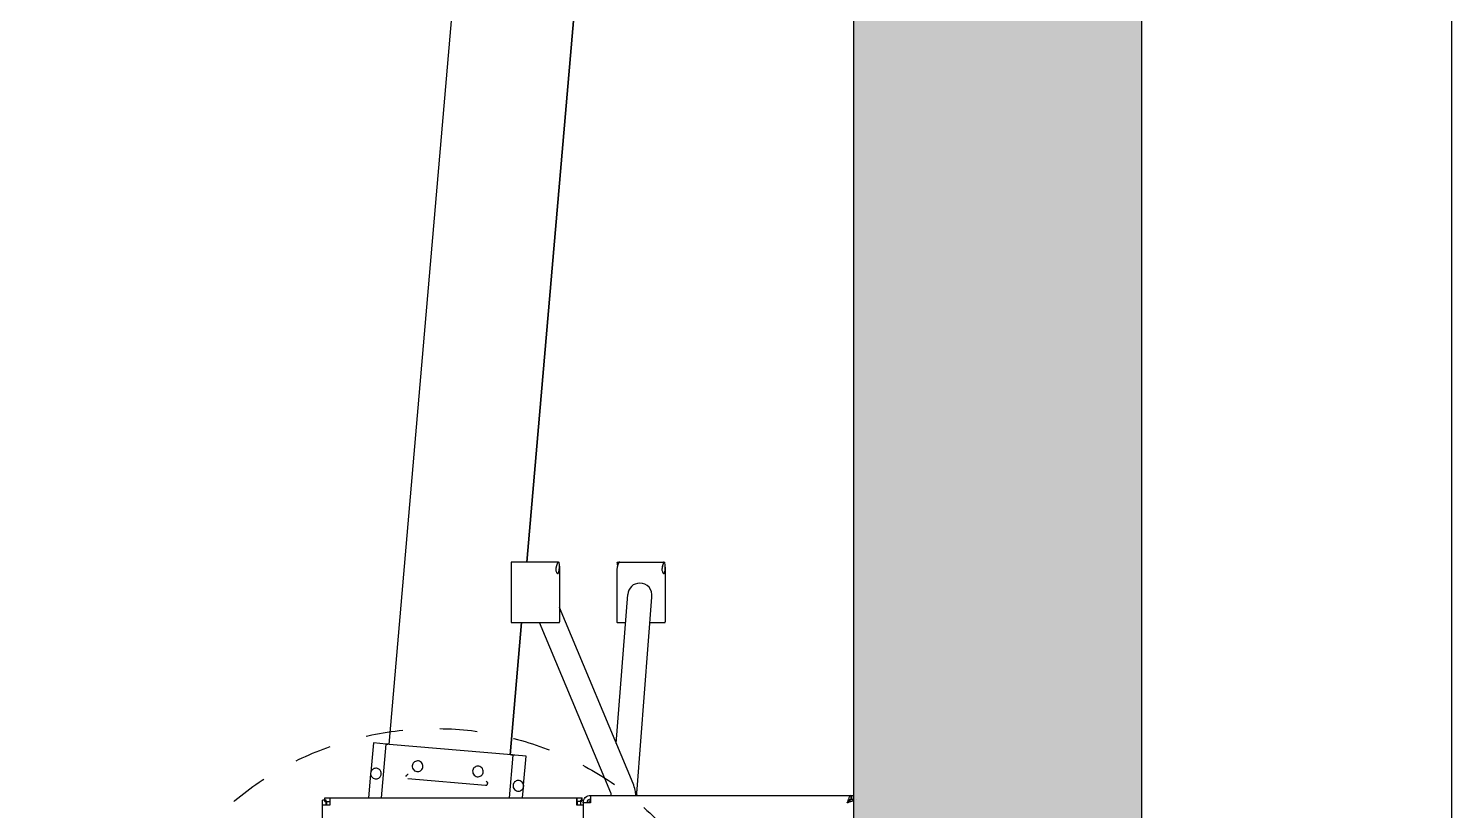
# Model space of a CAD drawing. Header units: millimetres. Extents: x 6781 to 13993, y -7973 to 4183.
# Drawn here: x 12066 to 13241, y 2108 to 2754 of the extents above; entities that cross this region are included whole.
import ezdxf

# ---------------------------------------------------------------- set-up
doc = ezdxf.new("R2010")
doc.units = ezdxf.units.MM
doc.header["$LTSCALE"] = 307.34
doc.linetypes.add('DASHED', pattern=[0.2, 0.1, -0.1])
doc.layers.get('0').update_dxf_attribs({"linetype": 'CONTINUOUS'})

msp = doc.modelspace()

# ---------------------------------------------------------------- hatches: boundary and pattern name
at = {"linetype": 'Continuous', "lineweight": 25}
h = msp.add_hatch(dxfattribs=at)
h.set_pattern_fill('AR-SAND', color=0)
h.paths.add_polyline_path([(12747.79589, 2960.93639), (12985.12051, 2960.93639), (12985.12051, 818.69525), (12747.79589, 818.69525)])

# ---------------------------------------------------------------- linework, layer by layer
at = {"color": 0, "linetype": 'Continuous', "lineweight": 25}
for p, q in [((12747.79589, 818.69525), (12747.79589, 3570.93639)), ((12518.55558, 2789.59442), (12477.54186, 2313.48061)), ((12477.86726, 2313.48061), (12518.88666, 2789.66034)), ((12518.8878, 2789.66057), (12477.86838, 2313.48061)), ((12364.20232, 2162.87553), (12417.69358, 2783.83663)), ((12464.85065, 2312.98061), (12464.85065, 2263.98061)), ((12503.97752, 2313.48061), (12465.35065, 2313.48061)), ((12504.85065, 2310.10375), (12504.85065, 2263.98061)), ((12552.16378, 2305.33304), (12552.16378, 2263.98061)), ((12552.8025, 2313.48061), (12591.19582, 2313.48061)), ((12592.16378, 2309.29158), (12592.16378, 2263.98061)), ((12551.74025, 2163.66657), (12561.28138, 2286.726)), ((12568.873, 2125.91127), (12581.16276, 2284.42199)), ((12565.59042, 2130.54187), (12504.85065, 2275.80991)), ((12473.23472, 2263.48061), (12463.82898, 2154.29268)), ((12464.15199, 2154.26485), (12473.56013, 2263.48061)), ((12473.56125, 2263.48061), (12464.1531, 2154.26476)), ((12465.35065, 2263.48061), (12504.35065, 2263.48061)), ((12547.13842, 2122.82669), (12488.32793, 2263.48061)), ((12552.66378, 2263.48061), (12559.4791, 2263.48061)), ((12579.53912, 2263.48061), (12591.66378, 2263.48061)), ((12351.1557, 2164.02104), (12349.08703, 2140.00657)), ((12361.62374, 2163.11872), (12351.1557, 2164.02104)), ((12357.85493, 2118.69916), (12361.67923, 2163.09408)), ((12361.90138, 2163.09409), (12361.62374, 2163.11872)), ((12362.02794, 2163.06297), (12361.67923, 2163.09408)), ((12361.90154, 2163.09588), (12362.74831, 2163.02221)), ((12362.87471, 2162.98931), (12362.02794, 2163.06297)), ((12362.1738, 2163.09409), (12362.54757, 2163.06298)), ((12362.54757, 2163.06298), (12363.09915, 2163.01598)), ((12364.34408, 2162.86235), (12362.87471, 2162.98931)), ((12363.36932, 2162.9911), (12363.14728, 2162.9911)), ((12363.36731, 2162.96782), (12363.36932, 2162.9911)), ((12364.20616, 2162.92006), (12363.36932, 2162.9911)), ((12465.09166, 2154.18332), (12364.34408, 2162.86235)), ((12463.46139, 2118.69916), (12466.50937, 2154.08209)), ((12465.30862, 2154.20971), (12464.24188, 2154.30209)), ((12466.28734, 2154.08209), (12465.09166, 2154.18332)), ((12465.58627, 2154.18509), (12465.30862, 2154.20971)), ((12465.31385, 2154.18509), (12466.1195, 2154.11721)), ((12465.44987, 2154.17715), (12465.36411, 2154.18508)), ((12466.13432, 2154.11721), (12465.44987, 2154.17715)), ((12465.58642, 2154.18687), (12466.43319, 2154.11321)), ((12466.50937, 2154.08209), (12466.28734, 2154.08209)), ((12468.01777, 2153.95335), (12466.50937, 2154.08209)), ((12477.28305, 2153.15514), (12468.01777, 2153.95335)), ((12475.21295, 2129.12407), (12477.28305, 2153.15514)), ((12477.28305, 2153.15514), (12477.29424, 2153.15514)), ((12348.9343, 2138.23358), (12347.25155, 2118.69916)), ((12378.1391, 2136.28245), (12378.1958, 2136.94071)), ((12378.1958, 2136.94071), (12378.19664, 2136.96128)), ((12379.50383, 2134.65925), (12443.86265, 2129.11472)), ((12445.54692, 2131.19149), (12445.48567, 2130.48043)), ((12445.54692, 2131.19149), (12445.54704, 2131.19295)), ((12474.31492, 2118.69916), (12475.06192, 2127.37087)), ((12309.16664, 1834.69916), (12309.16689, 2116.69916)), ((12312.16676, 2116.69916), (12309.16689, 2116.69916)), ((12311.16681, 2115.69916), (12311.16681, 2118.69916)), ((12311.16681, 2118.69916), (12523.36982, 2118.69916)), ((12311.16681, 2115.69916), (12315.11816, 2115.69916)), ((12312.16676, 2112.69916), (12312.16676, 2116.69916)), ((12312.6099, 2115.69916), (12312.6099, 2112.69916)), ((12519.15775, 2118.69916), (12519.15775, 2115.69916)), ((12523.15758, 2115.69916), (12519.15775, 2115.69916)), ((12522.15762, 2116.69916), (12524.77957, 2116.69916)), ((12522.15762, 2116.69916), (12522.15762, 2112.69916)), ((12523.15758, 2115.69916), (12523.15758, 2118.69916)), ((12523.36982, 2116.69916), (12523.36982, 2118.69916)), ((12523.38848, 2118.69916), (12523.60072, 2118.69916)), ((12523.38848, 2116.69916), (12523.38848, 2118.69916)), ((12523.60072, 2116.69916), (12523.60072, 2118.69916)), ((12530.33392, 2114.69916), (12524.3899, 2114.69916)), ((12524.3899, 2114.69916), (12524.3899, 1853.69916)), ((12530.3899, 2120.69916), (12747.35835, 2120.69916)), ((12742.3247, 2114.69916), (12742.38067, 2114.71698)), ((12745.38054, 2120.69916), (12745.38054, 2117.69916)), ((12745.38054, 2117.69916), (12747.79589, 2117.69916)), ((12745.5578, 2120.69916), (12745.5578, 2117.69916)), ((12747.1811, 2120.69916), (12747.1811, 2117.69916)), ((12750.35822, 2117.69916), (12750.35848, 2117.68134)), ((12315.11066, 2112.69916), (12309.16663, 2112.69916)), ((12312.34242, 2112.99678), (12312.34306, 2112.70524)), ((12312.4336, 2112.70524), (12312.43425, 2112.99669)), ((12524.3899, 2112.69916), (12519.10178, 2112.69916))]:
    msp.add_line(p, q, dxfattribs=at)
msp.add_lwpolyline([(6791.75839, -2458.4059), (6791.75839, 4182.91479), (13241.16711, 4182.91479), (13241.16711, -2458.4059)])
msp.add_lwpolyline([(12747.79589, 2960.93639), (12985.12051, 2960.93639), (12985.12051, 818.69525), (12747.79589, 818.69525)], close=True, dxfattribs=at)
msp.add_lwpolyline([(12444.43293, 2132.33842), (12444.47778, 2132.3275), (12444.52445, 2132.31485), (12444.56967, 2132.30132), (12444.61333, 2132.28703), (12444.65531, 2132.2721), (12444.69553, 2132.25669), (12444.73388, 2132.24094), (12444.77034, 2132.22497), (12444.80467, 2132.209), (12444.83652, 2132.19335), (12444.8648, 2132.17874)], dxfattribs=at)
at = {"color": 0, "linetype": 'DASHED', "lineweight": 25}
msp.add_circle((12402.21018, 1915.91805), 260, dxfattribs=at)
at = {"color": 0, "linetype": 'Continuous', "lineweight": 25}
for centre, radius, start, end in [((12465.35065, 2312.98061), 0.5, 90.00000052, 180), ((12465.35065, 2263.98061), 0.5, 180, 270.00000052), ((12504.35065, 2263.98061), 0.5, 270.00000052, 0), ((12552.66378, 2263.98061), 0.5, 180, 270.00000052), ((12591.66378, 2263.98061), 0.5, 270.00000052, 0), ((12443.9901, 2130.61792), 1.50874, 270.04869226, 284.99231908), ((12443.99211, 2130.60727), 1.49793, 285.0236045, 294.82427627), ((12443.99065, 2130.61023), 1.50123, 294.8274118, 302.6003996), ((12444.00634, 2131.18391), 1.23332, 42.68493089, 52.4367695), ((12443.989, 2130.61142), 1.50312, 302.62891077, 312.49137514), ((12443.98793, 2130.61276), 1.50483, 312.48715998, 320.13046199), ((12443.99037, 2130.60975), 1.50102, 320.15891031, 330.43865393), ((12443.99287, 2130.6083), 1.49813, 330.43961847, 337.69673867), ((12443.98199, 2130.61156), 1.50944, 337.73881875, 350.54305437), ((12443.99892, 2130.60869), 1.49227, 350.54493953, 355.06940613), ((12470.88575, 2128.6193), 4.41438, 342.04961269, 355.05544507), ((12470.88546, 2128.61606), 4.41438, 355.09761936, 8.09809051), ((12532.33798, 2114.69899), 2.97014, 177.08930132, 179.99678808), ((12518.86994, 2115.56126), 49.28177, 5.99379626, 8.63658514), ((12751.7633, 2116.00002), 183.18637, 178.38195167, 178.52543419)]:
    msp.add_arc(centre, radius, start, end, dxfattribs=at)
for centre, major_axis, ratio, start_param, end_param in [((12484.85065, 2315.0197), (12.48914, 22.14756), 0.7053232451, -1.4155803436, -1.2778980735), ((12484.85065, 2304.27206), (16.07224, 16.07224), 0.7405981834, -0.8965563746, -0.4828265269), ((12572.16378, 2304.27206), (-14.5124, 14.5124), 0.9482863997, 0.3614219959, 0.7588613285), ((12572.16378, 2315.0197), (-3.48176, 23.65818), 0.8324646377, 1.5345451924, 1.6491041806), ((12572.16378, 2319.73731), (3.48176, 23.65818), 0.8324646378, -1.8816884365, -1.7363088794), ((12572.16378, 2308.23061), (14.5124, 14.5124), 0.9482863997, -0.9737933999, -0.5721436522)]:
    msp.add_ellipse(centre, major_axis=major_axis, ratio=ratio, start_param=start_param, end_param=end_param, dxfattribs=at)
for points, knots in [([(12502.21479, 2309.74059), (12502.14542, 2309.57813), (12501.88542, 2308.85453), (12501.77991, 2308.07814), (12501.77991, 2307.48683)], [0, 0, 0, 0, 0.2300183902, 1, 1, 1, 1]), ([(12501.77991, 2307.48683), (12501.77991, 2307.03452), (12501.87117, 2306.17917), (12502.19355, 2305.20163), (12502.55336, 2304.58351), (12502.87271, 2304.19153), (12503.19719, 2303.98061), (12503.40023, 2303.98063)], [0, 0, 0, 0, 0.3313941299, 0.6247084171, 0.7476795303, 0.8512341681, 1, 1, 1, 1]), ([(12503.41252, 2312.98061), (12503.4454, 2313.08548), (12503.44891, 2313.2773), (12503.27826, 2313.45302), (12503.15151, 2313.48061), (12503.08576, 2313.48061)], [0, 0, 0, 0, 0.472946921, 0.717096723, 1, 1, 1, 1]), ([(12503.40023, 2303.98063), (12503.48493, 2303.98063), (12503.67024, 2304.03423), (12503.88975, 2304.25929), (12504.06268, 2304.5941), (12504.14507, 2304.85931), (12504.18308, 2305.00756)], [0, 0, 0, 0, 0.1845190923, 0.3973766734, 0.6665774839, 1, 1, 1, 1]), ([(12503.97752, 2313.48061), (12504.13303, 2313.48061), (12504.42453, 2313.36975), (12504.59017, 2313.10833), (12504.61203, 2312.98061)], [0, 0, 0, 0, 0.5454722111, 1, 1, 1, 1]), ([(12552.35593, 2312.98061), (12552.34279, 2313.09341), (12552.40502, 2313.36307), (12552.66995, 2313.48061), (12552.8025, 2313.48061)], [0, 0, 0, 0, 0.4614269715, 1, 1, 1, 1]), ([(12554.51074, 2313.48061), (12554.41896, 2313.48061), (12554.10302, 2313.41606), (12553.81294, 2313.19054), (12553.72267, 2312.98061)], [0, 0, 0, 0, 0.2865567049, 1, 1, 1, 1]), ([(12589.84914, 2309.74059), (12589.78003, 2309.58048), (12589.51514, 2308.85815), (12589.40436, 2308.08104), (12589.40436, 2307.48683)], [0, 0, 0, 0, 0.2268858391, 1, 1, 1, 1]), ([(12589.40436, 2307.48683), (12589.40436, 2306.62886), (12589.60712, 2305.57306), (12590.20003, 2304.56741), (12590.5068, 2304.19093), (12590.81219, 2303.98061), (12591.00413, 2303.98063)], [0, 0, 0, 0, 0.6349454682, 0.7566669133, 0.8579531224, 1, 1, 1, 1]), ([(12591.01559, 2312.98061), (12591.04645, 2313.08623), (12591.03694, 2313.36457), (12590.76667, 2313.48061), (12590.6388, 2313.48061)], [0, 0, 0, 0, 0.4625224798, 1, 1, 1, 1]), ([(12591.00413, 2303.98063), (12591.08168, 2303.98064), (12591.30974, 2304.05328), (12591.563, 2304.44751), (12591.65785, 2304.7959), (12591.7036, 2305.00756)], [0, 0, 0, 0, 0.1758075982, 0.5090738583, 1, 1, 1, 1]), ([(12591.19582, 2313.48061), (12591.34933, 2313.48061), (12591.63442, 2313.36147), (12591.79232, 2313.10535), (12591.81616, 2312.98061)], [0, 0, 0, 0, 0.5472580422, 1, 1, 1, 1]), ([(12571.08189, 2295.92355), (12568.65015, 2295.92379), (12563.41637, 2294.25488), (12561.46942, 2289.15086), (12561.28137, 2286.726)], [0, 0, 0, 0, 0.4999593358, 1, 1, 1, 1]), ([(12581.1628, 2284.42199), (12581.38167, 2287.24505), (12580.06758, 2293.57739), (12573.89682, 2295.92326), (12571.08189, 2295.92355)], [0, 0, 0, 0, 0.5014700572, 1, 1, 1, 1]), ([(12349.07983, 2140.00873), (12348.99397, 2139.72259), (12348.88041, 2139.13121), (12348.88935, 2138.52911), (12348.92409, 2138.23239)], [0, 0, 0, 0, 0.4999992581, 1, 1, 1, 1]), ([(12348.92409, 2138.23239), (12348.98693, 2137.69576), (12349.31601, 2136.63572), (12350.34912, 2135.34003), (12351.77992, 2134.50405), (12352.87625, 2134.33091), (12353.41631, 2134.34593)], [0, 0, 0, 0, 0.2500048208, 0.5000070476, 0.750004863, 1, 1, 1, 1]), ([(12350.33131, 2141.99716), (12350.03916, 2141.73105), (12349.52451, 2141.1169), (12349.1934, 2140.38724), (12349.07983, 2140.00873)], [0, 0, 0, 0, 0.4999997733, 1, 1, 1, 1]), ([(12353.21828, 2143.14357), (12352.69212, 2143.13452), (12351.63429, 2142.92421), (12350.72037, 2142.35153), (12350.33131, 2141.99716)], [0, 0, 0, 0, 0.499997577, 1, 1, 1, 1]), ([(12356.25674, 2135.49129), (12356.58348, 2135.78892), (12357.15019, 2136.48804), (12357.64666, 2137.73853), (12357.74877, 2139.08117), (12357.44606, 2140.39299), (12356.76644, 2141.55515), (12355.77113, 2142.46201), (12354.5521, 2143.03128), (12353.66019, 2143.15118), (12353.21828, 2143.14357)], [0, 0, 0, 0, 0.12499995, 0.2500015285, 0.3750038605, 0.500005602, 0.6250064347, 0.7500057135, 0.8750033117, 1, 1, 1, 1]), ([(12379.79865, 2137.97727), (12379.79843, 2137.94765), (12379.70079, 2137.93587), (12379.58594, 2137.9281), (12379.47375, 2137.9149), (12379.408, 2137.89474)], [0, 0, 0, 0, 0.2206707132, 0.4877659299, 1, 1, 1, 1]), ([(12383.31991, 2145.17049), (12383.26636, 2144.54888), (12383.43035, 2143.266), (12384.45166, 2141.63064), (12386.05774, 2140.56392), (12387.33549, 2140.36409), (12387.95833, 2140.40024)], [0, 0, 0, 0, 0.2500054816, 0.5000076044, 0.7500051178, 1, 1, 1, 1]), ([(12387.495, 2149.1879), (12386.97137, 2149.16307), (12385.92357, 2148.92177), (12384.5868, 2148.03212), (12383.64636, 2146.73055), (12383.3649, 2145.69279), (12383.31991, 2145.17049)], [0, 0, 0, 0, 0.2499949066, 0.4999923678, 0.7499948252, 1, 1, 1, 1]), ([(12392.08705, 2144.4152), (12392.14028, 2145.03305), (12391.97901, 2146.3078), (12390.97073, 2147.93668), (12389.38197, 2149.00702), (12388.11441, 2149.21728), (12387.495, 2149.1879)], [0, 0, 0, 0, 0.2500054359, 0.5000075826, 0.7500051283, 1, 1, 1, 1]), ([(12387.95833, 2140.40024), (12388.47786, 2140.43038), (12389.51541, 2140.67944), (12390.83624, 2141.57106), (12391.76441, 2142.86649), (12392.04239, 2143.89669), (12392.08705, 2144.4152)], [0, 0, 0, 0, 0.2499949244, 0.4999923938, 0.7499948943, 1, 1, 1, 1]), ([(12433.13324, 2140.87906), (12433.07969, 2140.25745), (12433.24368, 2138.97458), (12434.26499, 2137.33921), (12435.87107, 2136.27249), (12437.14882, 2136.07267), (12437.77166, 2136.10881)], [0, 0, 0, 0, 0.2500054816, 0.5000076044, 0.7500051178, 1, 1, 1, 1]), ([(12437.30833, 2144.89647), (12436.7847, 2144.87164), (12435.7369, 2144.63034), (12434.40012, 2143.7407), (12433.45969, 2142.43912), (12433.17823, 2141.40136), (12433.13324, 2140.87906)], [0, 0, 0, 0, 0.2499949066, 0.4999923678, 0.7499948252, 1, 1, 1, 1]), ([(12441.90038, 2140.12377), (12441.9536, 2140.74162), (12441.79234, 2142.01637), (12440.78406, 2143.64525), (12439.1953, 2144.71559), (12437.92774, 2144.92585), (12437.30833, 2144.89647)], [0, 0, 0, 0, 0.2500054359, 0.5000075826, 0.7500051283, 1, 1, 1, 1]), ([(12437.77166, 2136.10881), (12438.29119, 2136.13895), (12439.32874, 2136.38801), (12440.64956, 2137.27964), (12441.57774, 2138.57506), (12441.85572, 2139.60526), (12441.90038, 2140.12377)], [0, 0, 0, 0, 0.2499949244, 0.4999923938, 0.7499948943, 1, 1, 1, 1]), ([(12353.41631, 2134.34593), (12353.93472, 2134.36035), (12354.97477, 2134.57577), (12355.87333, 2135.14206), (12356.25674, 2135.49129)], [0, 0, 0, 0, 0.4999977427, 1, 1, 1, 1]), ([(12378.52403, 2136.85226), (12378.48778, 2136.86414), (12378.42278, 2136.89085), (12378.34302, 2136.89416), (12378.2867, 2136.92552), (12378.23859, 2136.87368), (12378.24718, 2136.80648), (12378.23169, 2136.73588), (12378.2316, 2136.70111), (12378.21427, 2136.66333), (12378.20493, 2136.73561), (12378.20352, 2136.81409), (12378.21775, 2136.92888), (12378.22167, 2137.17521), (12378.20064, 2136.99207), (12378.1958, 2136.94071)], [0, 0, 0, 0, 0.105600296, 0.1897020002, 0.2262619386, 0.2616691128, 0.3535085249, 0.4089859325, 0.4524118452, 0.4673768177, 0.4896846822, 0.5778550865, 0.7504487259, 0.8571657477, 1, 1, 1, 1]), ([(12379.40809, 2137.89439), (12379.17563, 2137.8363), (12378.73625, 2137.56763), (12378.54058, 2137.09127), (12378.52002, 2136.85261)], [0, 0, 0, 0, 0.5000665664, 1, 1, 1, 1]), ([(12445.22343, 2131.1061), (12445.296, 2131.12604), (12445.38598, 2131.12891), (12445.53298, 2131.12635), (12445.54323, 2131.15802)], [0, 0, 0, 0, 0.6933637404, 1, 1, 1, 1]), ([(12466.46991, 2128.9941), (12466.41636, 2128.37249), (12466.58035, 2127.08962), (12467.60166, 2125.45425), (12469.20774, 2124.38753), (12470.48549, 2124.18771), (12471.10833, 2124.22385)], [0, 0, 0, 0, 0.2500054816, 0.5000076044, 0.7500051178, 1, 1, 1, 1]), ([(12470.645, 2133.01151), (12470.12137, 2132.98668), (12469.07357, 2132.74538), (12467.73679, 2131.85574), (12466.79636, 2130.55416), (12466.5149, 2129.5164), (12466.46991, 2128.9941)], [0, 0, 0, 0, 0.2499949066, 0.4999923678, 0.7499948252, 1, 1, 1, 1]), ([(12475.23705, 2128.23881), (12475.29028, 2128.85666), (12475.12901, 2130.13141), (12474.12073, 2131.76029), (12472.53197, 2132.83063), (12471.26441, 2133.04089), (12470.645, 2133.01151)], [0, 0, 0, 0, 0.2500054359, 0.5000075826, 0.7500051283, 1, 1, 1, 1]), ([(12471.10833, 2124.22385), (12471.62786, 2124.25399), (12472.66541, 2124.50305), (12473.98623, 2125.39468), (12474.91441, 2126.6901), (12475.19239, 2127.7203), (12475.23705, 2128.23881)], [0, 0, 0, 0, 0.2499949244, 0.4999923938, 0.7499948943, 1, 1, 1, 1]), ([(12567.59289, 2122.96174), (12567.48907, 2123.64293), (12567.03641, 2126.21879), (12566.334, 2128.76348), (12565.59042, 2130.54187)], [0, 0, 0, 0, 0.2633356599, 1, 1, 1, 1]), ([(12312.32494, 2115.73243), (12312.32729, 2115.54763), (12312.33669, 2114.63577), (12312.3406, 2113.72387), (12312.34242, 2112.99678)], [0, 0, 0, 0, 0.2026708392, 1, 1, 1, 1]), ([(12312.43425, 2112.99669), (12312.43491, 2113.26128), (12312.43805, 2114.1732), (12312.44349, 2115.08514), (12312.45173, 2115.73243)], [0, 0, 0, 0, 0.2901408894, 1, 1, 1, 1]), ([(12315.11817, 2115.7023), (12315.11691, 2115.46751), (12315.11235, 2114.46647), (12315.11066, 2113.46542), (12315.11066, 2112.69916)], [0, 0, 0, 0, 0.234540821, 1, 1, 1, 1]), ([(12315.16663, 2118.69916), (12315.14934, 2118.69916), (12315.1742, 2118.5904), (12315.13951, 2118.47688), (12315.14905, 2118.20472), (12315.13033, 2117.70031), (12315.12774, 2116.8443), (12315.12041, 2116.1161), (12315.11817, 2115.7023)], [0, 0, 0, 0, 0.0173015253, 0.0683533962, 0.1524713308, 0.2681340704, 0.5858860908, 1, 1, 1, 1]), ([(12519.10178, 2112.69916), (12519.10178, 2112.96001), (12519.1024, 2113.96014), (12519.1053, 2114.96028), (12519.10928, 2115.69954)], [0, 0, 0, 0, 0.2608180057, 1, 1, 1, 1]), ([(12519.10928, 2115.69954), (12519.11151, 2116.11371), (12519.11884, 2116.84255), (12519.12143, 2117.69934), (12519.14017, 2118.20423), (12519.13061, 2118.47666), (12519.16534, 2118.59029), (12519.14045, 2118.69916), (12519.15775, 2118.69916)], [0, 0, 0, 0, 0.4140893804, 0.7318469573, 0.8475164213, 0.9316407161, 0.9826970383, 1, 1, 1, 1]), ([(12519.62888, 2112.69916), (12519.62888, 2113.08189), (12519.62531, 2113.78613), (12519.62809, 2114.62659), (12519.61127, 2115.15437), (12519.62644, 2115.45193), (12519.58625, 2115.57697), (12519.62022, 2115.69916), (12519.6009, 2115.69916)], [0, 0, 0, 0, 0.3826791892, 0.7069741242, 0.831354563, 0.9237596724, 0.980674976, 1, 1, 1, 1]), ([(12524.39016, 2114.69916), (12524.39016, 2116.22992), (12525.67098, 2119.41806), (12528.85887, 2120.70224), (12530.3899, 2120.70224)], [0, 0, 0, 0, 0.4999575484, 1, 1, 1, 1]), ([(12530.34126, 2117.69925), (12529.58347, 2117.68597), (12528.01659, 2117.03475), (12527.39003, 2115.45699), (12527.39003, 2114.69916)], [0, 0, 0, 0, 0.5000264847, 1, 1, 1, 1]), ([(12530.34142, 2117.69982), (12530.34016, 2117.46521), (12530.33562, 2116.46499), (12530.33392, 2115.46476), (12530.33392, 2114.69916)], [0, 0, 0, 0, 0.2345672959, 1, 1, 1, 1]), ([(12530.3899, 2120.70224), (12530.3722, 2120.70224), (12530.39788, 2120.59168), (12530.3627, 2120.47723), (12530.37233, 2120.20427), (12530.35356, 2119.69934), (12530.351, 2118.84278), (12530.34366, 2118.11396), (12530.34142, 2117.69982)], [0, 0, 0, 0, 0.0176763382, 0.0692782859, 0.1534512172, 0.268876748, 0.5863129775, 1, 1, 1, 1]), ([(12547.68622, 2120.74531), (12547.63873, 2120.99875), (12547.49051, 2121.70028), (12547.31592, 2122.40218), (12547.13842, 2122.82669)], [0, 0, 0, 0, 0.3591352365, 1, 1, 1, 1]), ([(12568.64997, 2121.17256), (12568.66323, 2121.64172), (12568.71491, 2123.22219), (12568.78704, 2124.80255), (12568.873, 2125.91127)], [0, 0, 0, 0, 0.2967908439, 1, 1, 1, 1]), ([(12743.3441, 2117.73115), (12743.25589, 2117.49546), (12742.8957, 2116.49168), (12742.57179, 2115.47547), (12742.3247, 2114.69916)], [0, 0, 0, 0, 0.2359963192, 1, 1, 1, 1]), ([(12742.35268, 2114.69916), (12742.81859, 2115.43104), (12743.51945, 2116.63764), (12744.79539, 2117.69916), (12745.38054, 2117.69916)], [0, 0, 0, 0, 0.5972088428, 1, 1, 1, 1]), ([(12745.38054, 2117.69916), (12745.37206, 2117.12067), (12744.30173, 2115.87385), (12743.10751, 2115.1797), (12742.38067, 2114.71698)], [0, 0, 0, 0, 0.4017242885, 1, 1, 1, 1]), ([(12742.38067, 2114.71698), (12742.64432, 2114.8009), (12743.65882, 2115.12413), (12744.67133, 2115.45538), (12745.41079, 2115.72807)], [0, 0, 0, 0, 0.2598388724, 1, 1, 1, 1]), ([(12745.38054, 2120.69916), (12744.94899, 2120.69916), (12744.0098, 2119.55274), (12743.62434, 2118.47987), (12743.3441, 2117.73115)], [0, 0, 0, 0, 0.3505684281, 1, 1, 1, 1]), ([(12745.41079, 2115.72807), (12745.66644, 2115.82234), (12746.50782, 2116.15065), (12747.35358, 2116.52207), (12747.85395, 2116.91072)], [0, 0, 0, 0, 0.3007322419, 1, 1, 1, 1])]:
    msp.add_open_spline(points, degree=3, knots=knots, dxfattribs=at)
for points in [[(12444.15747, 2132.43276), (12444.26196, 2132.38803), (12444.37605, 2132.36838), (12444.48049, 2132.32354)], [(12444.48982, 2132.31949), (12444.5849, 2132.27781), (12444.67594, 2132.22483), (12444.75822, 2132.16153)], [(12444.91295, 2132.02005), (12445.13107, 2131.78334), (12445.25496, 2131.42702), (12445.22577, 2131.10646)], [(12529.37167, 2114.84982), (12529.40961, 2115.59674), (12529.76914, 2116.37381), (12530.31421, 2116.8859)]]:
    msp.add_open_spline(points, degree=3, dxfattribs=at)

doc.saveas('drawing.dxf')
